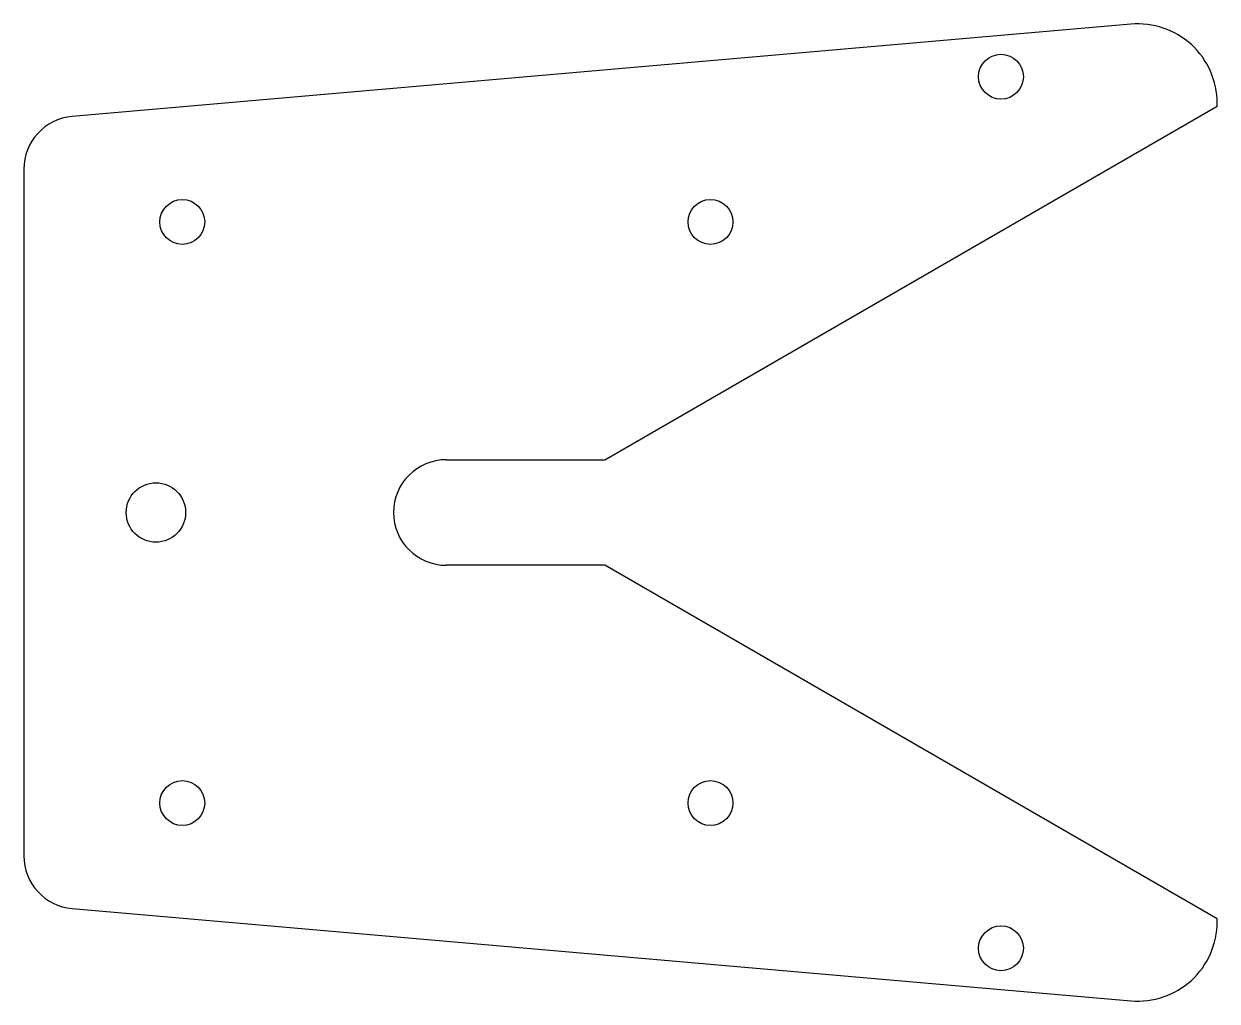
# Model space of a CAD drawing. Header units: millimetres. Extents: x 58 to 148.4, y -37 to 37.
import ezdxf

# ---------------------------------------------------------------- set-up
doc = ezdxf.new("R2010")
doc.units = ezdxf.units.MM
doc.layers.add('cut', color=7, linetype='Continuous')

msp = doc.modelspace()

# ---------------------------------------------------------------- linework, layer by layer
at = {"layer": 'cut'}
for p, q in [((141.844, 36.977), (61.658, 29.985)), ((102, 4), (148.373, 30.774)), ((148.373, 30.774), (148.373, 31)), ((58, 25.994), (58, -25.994)), ((90, 4), (102, 4)), ((102, -4), (90, -4)), ((148.373, -30.774), (102, -4)), ((61.658, -29.985), (141.844, -36.977)), ((148.373, -31), (148.373, -30.774))]:
    msp.add_line(p, q, dxfattribs=at)
for centre, radius in [((132, 33), 1.7), ((70, 22), 1.7), ((110, 22), 1.7), ((68, 0), 2.25), ((70, -22), 1.7), ((110, -22), 1.7), ((132, -33), 1.7)]:
    msp.add_circle(centre, radius, dxfattribs=at)
for centre, radius, start, end in [((142.373, 31), 6, -360, -264.94162), ((62, 26), 4, -265.09255, -179.90995), ((90, 0), 4, -270, -90), ((62, -26), 4, -180.09005, -94.90745), ((142.373, -31), 6, -455.05838, -360)]:
    msp.add_arc(centre, radius, start, end, dxfattribs=at)

doc.saveas('drawing.dxf')
